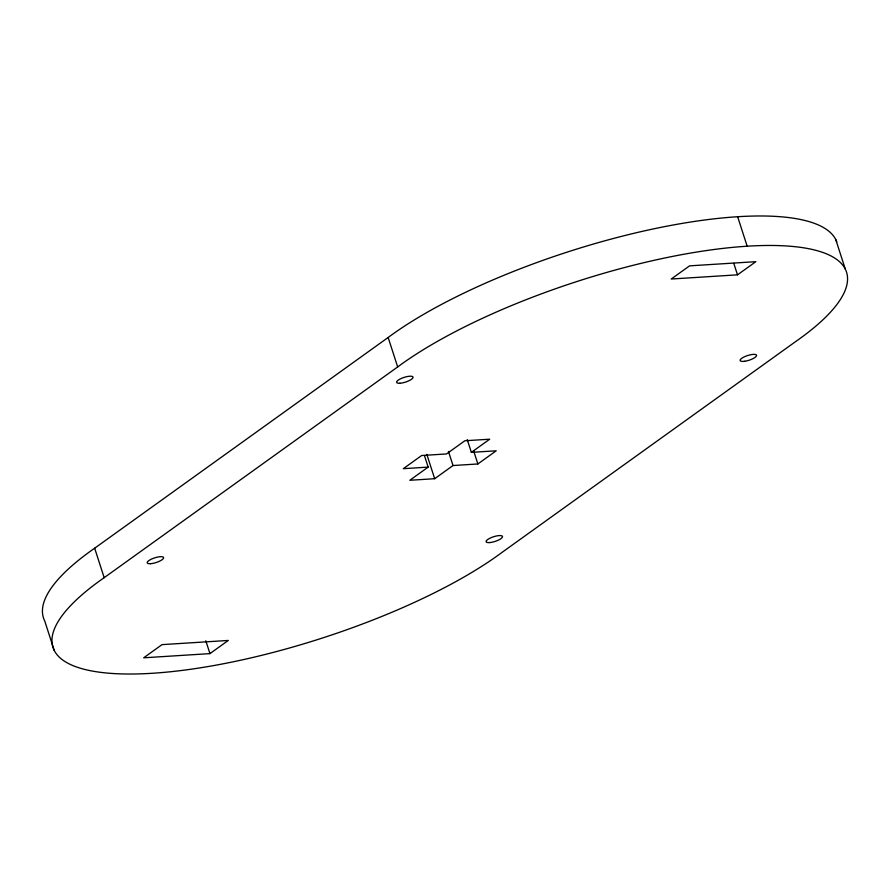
<?xml version="1.0" encoding="UTF-8"?>
<svg xmlns="http://www.w3.org/2000/svg" width="890" height="890" viewBox="0 0 890 890"><rect width="100%" height="100%" fill="white"/><g stroke="black" fill="none" stroke-linecap="round" stroke-linejoin="round"><path stroke-width="1.33" d="M54.245 650.434L44.723 620.953A258.69 73.903 -17.9 0 1 94.663 548.207L388.151 337.477A258.69 73.903 -17.9 0 1 652.993 228.997A258.69 73.903 -17.9 0 1 836.789 241.969M104.175 577.677L397.674 366.947A258.69 73.903 -17.9 0 1 747.166 246.207A258.69 73.903 -17.9 0 1 795.337 341.793L501.849 552.523A258.69 73.903 -17.9 0 1 152.357 673.274A258.69 73.903 -17.9 0 1 104.175 577.677L94.663 548.207M424.441 455.58L428.157 467.105L409.823 480.277L434.676 478.709L453.021 465.537L477.874 463.968L496.22 450.796L471.355 452.365L467.217 439.549M471.355 452.365L489.7 439.193L464.847 440.772L446.502 453.945L421.649 455.513L403.303 468.685L428.157 467.105M209.951 653.616L228.296 640.444L162.013 644.638L143.679 657.81L209.951 653.616L205.812 640.8M737.499 274.832L755.844 261.671L689.572 265.854L671.227 279.026L737.499 274.832L733.772 263.307M835.755 239.566L845.278 269.047M737.643 216.726L747.166 246.207M473.736 451.152L477.874 463.968M448.46 451.441L453.021 465.537M426.811 454.356L434.676 478.709M388.151 337.477L397.674 366.947M150.51 563.704A8.622 2.459 -17.9 0 0 163.593 558.075A8.622 2.459 -17.9 0 0 152.112 558.809A8.622 2.459 -17.9 0 0 150.51 563.704M399.955 383.245A8.622 2.459 -17.9 0 0 413.027 377.616A8.622 2.459 -17.9 0 0 401.546 378.339A8.622 2.459 -17.9 0 0 399.955 383.245M744.696 361.273A8.622 2.459 -17.9 0 0 756.578 355.31A8.622 2.459 -17.9 0 0 743.795 357.079A8.622 2.459 -17.9 0 0 744.696 361.273M489.956 542.555A8.622 2.459 -17.9 0 0 502.539 536.759A8.622 2.459 -17.9 0 0 490.435 537.961A8.622 2.459 -17.9 0 0 489.956 542.555"/></g></svg>
